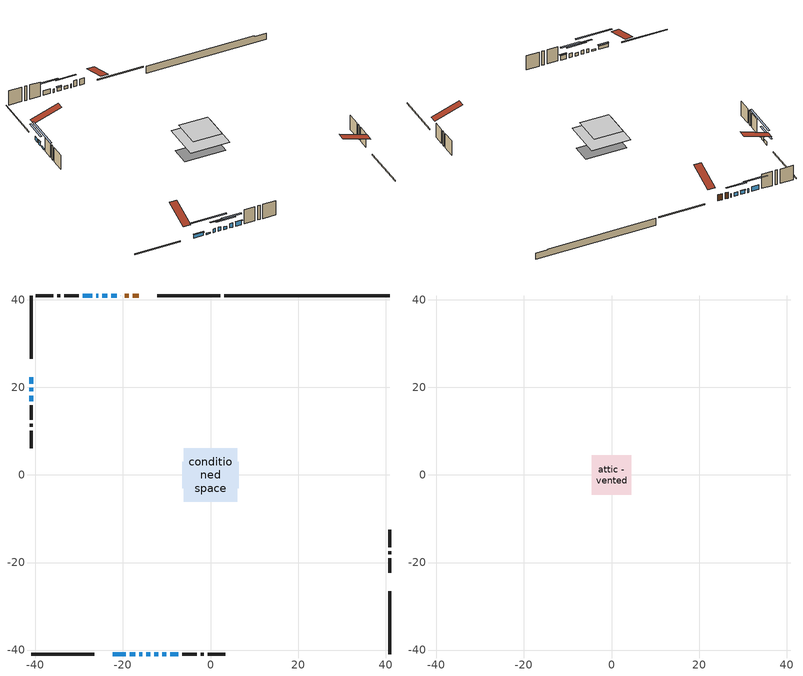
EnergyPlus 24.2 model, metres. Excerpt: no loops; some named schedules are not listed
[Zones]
conditioned space
 floor outside (Floor1 construction): -0.84,-0.84 -0.84,0.84 0.84,0.84 0.84,-0.84 z0.37
 floor adiabatic (AdiabaticFloorConstruction): -6.16,-6.16 -6.16,6.16 6.16,6.16 6.16,-6.16 z2.81
 floor foundation (Slab1 construction): -6.46,-2.99 -6.46,2.99 6.46,2.99 6.46,-2.99 z-2.01
 wall outside (RimJoist1 construction): 2.17,40.9 -12.19,40.9 / -40.9,-40.9 -26.53,-40.9 / -40.9,40.9 -40.9,26.53 / 40.9,-40.9 40.9,-26.53 z0.37:0.67
 wall outside (AdiabaticWallConstruction 1): -16.37,40.9 -17.72,40.9 / -18.65,40.9 -19.54,40.9 z0.37:2.4
 wall outside (AdiabaticWallConstruction): -20.46,40.9 -20.54,40.9 / -40.9,19.95 -40.9,19.08 / -25.66,40.9 -26.09,40.9 / -16.28,-40.9 -15.55,-40.9 z0.37:1.59; -40.9,22.35 -40.9,20.88 / -22.35,-40.9 -19.4,-40.9 z0.37:1.49; -21.47,40.9 -22.64,40.9 / -23.57,40.9 -24.74,40.9 z0.37:1.54; -18.48,-40.9 -17.2,-40.9 / -40.9,18.16 -40.9,16.88 z0.37:0.83; -27.01,40.9 -29.2,40.9 z0.37:1.89; -14.63,-40.9 -13.81,-40.9 z0.37:1.64; -12.89,-40.9 -11.92,-40.9 z0.37:1.29; -10.99,-40.9 -10.07,-40.9 z0.37:1.79; -9.15,-40.9 -7.37,-40.9 z0.37:1.84
 wall outside (Wall1 construction): -30.13,40.9 -33.42,40.9 / -6.44,-40.9 -3.15,-40.9 / -40.9,15.96 -40.9,12.67 / 40.9,-22.35 40.9,-19.06 z0.37:5.25
 wall outside (Wall2 construction): -34.34,40.9 -35.05,40.9 / -2.23,-40.9 -1.52,-40.9 / -40.9,11.74 -40.9,11.03 / 40.9,-18.13 40.9,-17.43 z0.37:5.25
 wall outside (Wall3 construction): -35.98,40.9 -39.97,40.9 / -0.59,-40.9 3.4,-40.9 / -40.9,10.11 -40.9,6.12 / 40.9,-16.5 40.9,-12.51 z0.37:5.25
 wall foundation (FoundationWall1 construction): 3.1,40.9,-2.01 3.1,40.9,0.37 37.12,40.9,0.37 37.12,40.9,0.06 40.9,40.9,0.06 40.9,40.9,-2.01
 window (WindowConstruction 10): -20.47,40.9 -20.54,40.9 z0.37:1.59
 window (WindowConstruction 5): -40.9,22.35 -40.9,20.88 z0.37:1.49
 window (WindowConstruction 6): -21.47,40.9 -22.64,40.9 z0.37:1.54
 window (WindowConstruction 7): -23.57,40.9 -24.74,40.9 z0.37:1.54
 window (WindowConstruction 8): -22.35,-40.9 -19.4,-40.9 z0.37:1.49
 window (WindowConstruction 9): -40.9,19.95 -40.9,19.09 z0.37:1.59
 window (WindowConstruction 13): -18.48,-40.9 -17.21,-40.9 z0.37:0.83
 window (WindowConstruction 14): -40.9,18.16 -40.9,16.89 z0.37:0.83
 window (WindowConstruction 11): -25.66,40.9 -26.09,40.9 z0.37:1.59
 window (WindowConstruction 12): -16.28,-40.9 -15.56,-40.9 z0.37:1.59
 window (WindowConstruction): -27.02,40.9 -29.2,40.9 z0.37:1.89
 window (WindowConstruction 1): -14.63,-40.9 -13.81,-40.9 z0.37:1.64
 window (WindowConstruction 2): -12.88,-40.9 -11.92,-40.9 z0.37:1.28
 window (WindowConstruction 3): -10.99,-40.9 -10.07,-40.9 z0.37:1.79
 window (WindowConstruction 4): -9.15,-40.9 -7.37,-40.9 z0.37:1.84
 door (Door): -16.37,40.9 -17.72,40.9 z0.37:2.4
 door (Door 1): -18.65,40.9 -19.54,40.9 z0.37:2.4
 ceiling adiabatic (AdiabaticFloorConstruction): 6.16,-6.16 6.16,6.16 -6.16,6.16 -6.16,-6.16 z2.81
attic - vented
 floor to conditioned space (Floor2 construction Reversed): -4.53,-4.53 -4.53,4.53 4.53,4.53 4.53,-4.53 z5.25
 roof outside (Roof1 construction): -15.45,40.9,5.25 -15.45,32.07,8.19 -13.12,32.07,8.19 -13.12,40.9,5.25; -23.28,-40.9,5.25 -23.28,-32.07,8.19 -25.6,-32.07,8.19 -25.6,-40.9,5.25; -40.9,23.28,5.25 -32.07,23.28,8.19 -32.07,25.6,8.19 -40.9,25.6,5.25; 40.9,-23.28,5.25 32.07,-23.28,8.19 32.07,-25.6,8.19 40.9,-25.6,5.25
shading: -40.9,18.24 -40.9,24.99 -41.31,24.99 -41.31,18.24 z4.13; -25.28,40.9 -18.83,40.9 -18.83,41.31 -25.28,41.31 z4.18; -24.94,40.9 -23.37,40.9 -23.37,41.31 -24.94,41.31 z1.74; -19.2,-40.9 -22.55,-40.9 -22.55,-41.31 -19.2,-41.31 z1.69; -40.9,18.88 -40.9,20.15 -41.31,20.15 -41.31,18.88 z1.79; -12.12,-40.9 -23.56,-40.9 -23.56,-41.31 -12.12,-41.31 z5.91; -40.9,11.81 -40.9,23.24 -41.31,23.24 -41.31,11.81 z5.91; -31.84,40.9 -24.38,40.9 -24.38,41.31 -31.84,41.31 z4.53; -11.17,-40.9 -17.27,-40.9 -17.27,-41.31 -11.17,-41.31 z4.28; -9.28,-40.9 -15.52,-40.9 -15.52,-41.31 -9.28,-41.31 z3.92; -7.44,-40.9 -13.63,-40.9 -13.63,-41.31 -7.44,-41.31 z4.43; -7.17,-40.9 -9.35,-40.9 -9.35,-41.31 -7.17,-41.31 z2.04
[Building]
Building 1: Terrain=Suburbs
[Site:Location]
Edmonton Intl AP_AB: Latitude {deg}=53.31; Longitude {deg}=-113.58; Time Zone {hr}=-7; Elevation {m}=723; Keep Site Location Information=Yes
[Site:GroundTemperature:Shallow]
-1.56185, -3.61833, -3.78302, -2.80711, 1.11059, 5.01004, 8.39065, 10.5322, 10.7141, 8.97234, 5.67794, 1.89811
[Site:WaterMainsTemperature]
Calculation Method=Schedule; Temperature Schedule=mains temperature schedule
[Material] Roughness=Rough; Thermal Absorptance=0.9
Name | Thickness {m} | Conductivity {W/m-K} | Density {kg/m3} | Specific Heat {J/kg-K} | Solar Absorptance | Visible Absorptance
asphalt or fiberglass shingles | 0.00635 | 0.162714 | 1121.4 | 1465.45 | 0.4 | 0.4
ceiling loosefill ins | 0.254 | 0.0480833 | 16.02 | 1046.75 | 0.7 | 0.7
ceiling stud and cavity | 0.1397 | 0.955832 | 65.682 | 1177.47 | 0.7 | 0.7
concrete 4.0 in. | 0.1016 | 1.803125 | 2242.8 | 837.4 | 0.7 | 0.7
concrete 8.0 in. | 0.2032 | 1.803125 | 2242.8 | 837.4 | 0.7 | 0.7
door material | 0.04445 | 0.053851 | 512.64 | 1214.23 | 0.7 | 0.7
exterior vertical ins | 0.0480821 | 0.029427 | 32.04 | 1214.23 | 0.7 | 0.7
floor covering | 0.0127 | 0.0433444 | 54.468 | 1339.84 | 0.6 | 0.6
floor rigid ins | 0.051816 | 0.029427 | 32.04 | 1214.23 | 0.7 | 0.7
floor rigid ins 1; wall rigid ins | 0.512978 | 0.029427 | 32.04 | 1214.23 | 0.7 | 0.7
floor stud and cavity | 0.1397 | 0.0955647 | 92.3553 | 1139.71 | 0.7 | 0.7
floor stud and cavity 1 | 0.1397 | 1.75129 | 37.0049 | 1207.88 | 0.7 | 0.7
furniture material conditioned space 1 | 0.1524 | 0.115458 | 640.8 | 1214.23 | 0.6 | 0.6
gypsum board | 0.0127 | 0.160291 | 801 | 837.4 | 0.6 | 0.6
gypsum board 1 | 0.0127 | 0.160291 | 801 | 837.4 | 0.7 | 0.7
osb sheathing 0.5 in. | 0.0127 | 0.115458 | 512.64 | 1214.23 | 0.7 | 0.7
osb sheathing 0.75 in. | 0.01905 | 0.115458 | 512.64 | 1214.23 | 0.7 | 0.7
osb sheathing 2.0 in. | 0.0508 | 0.115458 | 512.64 | 1214.23 | 0.7 | 0.7
rim joist stud and cavity | 0.0508 | 0.0314757 | 125.044 | 1163.47 | 0.6 | 0.6
wall stud and cavity | 0.1397 | 0.100811 | 139.0536 | 1170.24 | 0.7 | 0.7
wall stud and cavity 1 | 0.1397 | 0.113179 | 139.0536 | 1170.24 | 0.7 | 0.7
wall stud and cavity 2 | 0.1397 | 0.100556 | 139.0536 | 1170.24 | 0.7 | 0.7
wall stud and cavity 3 | 0.0889 | 0.380278 | 52.3479 | 1209.89 | 0.7 | 0.7
wall stud and cavity 4 | 0.0889 | 0.391764 | 83.0341 | 1211.67 | 0.7 | 0.7
wood siding | 0.0254 | 0.102417 | 544.68 | 1172.36 | 0.4 | 0.4
wood siding 1; wood siding 2; wood siding 3 | 0.0254 | 0.102417 | 544.68 | 1172.36 | 0.7 | 0.7
[WindowMaterial:SimpleGlazingSystem]
Name | U-Factor {W/m2-K} | Solar Heat Gain Coefficient
WindowMaterial | 2.8884 | 0.7
WindowMaterial 1 | 2.95937 | 0.57
WindowMaterial 10 | 3.33639 | 0.51
WindowMaterial 11 | 1.87488 | 0.52
WindowMaterial 12 | 5.2794 | 0.49
WindowMaterial 2 | 2.963916 | 0.56
WindowMaterial 3 | 2.99685 | 0.6
WindowMaterial 4 | 2.89578 | 0.69
WindowMaterial 5 | 2.84979 | 0.66
WindowMaterial 6 | 2.9395 | 0.6
WindowMaterial 7 | 1.69659 | 0.56
WindowMaterial 8 | 1.90554 | 0.48
WindowMaterial 9 | 3.25804 | 0.39
[Construction]
AdiabaticFloorConstruction: floor stud and cavity 1, floor rigid ins 1, osb sheathing 0.75 in., floor covering
AdiabaticWallConstruction: wood siding 2, wall rigid ins, wall stud and cavity 3, gypsum board
AdiabaticWallConstruction 1: wood siding 3, wall rigid ins, wall stud and cavity 3, gypsum board
Door; Door 1: door material
Floor1 construction: floor stud and cavity, floor rigid ins, osb sheathing 0.75 in., floor covering
Floor2 construction Reversed: gypsum board, ceiling stud and cavity, ceiling loosefill ins
FoundationWall1 construction: concrete 8.0 in., gypsum board 1
furniture construction conditioned space 1: furniture material conditioned space 1
PartitionWallConstruction: gypsum board, wall stud and cavity 4, gypsum board
RimJoist1 construction: wood siding 1, osb sheathing 2.0 in., rim joist stud and cavity
Roof1 construction: asphalt or fiberglass shingles
Slab1 construction: concrete 4.0 in.
Wall1 construction: wood siding, osb sheathing 0.5 in., wall stud and cavity, gypsum board
Wall2 construction: wood siding, osb sheathing 0.5 in., wall stud and cavity 1, gypsum board
Wall3 construction: wood siding, osb sheathing 0.5 in., wall stud and cavity 2, gypsum board
WindowConstruction: WindowMaterial
WindowConstruction 1: WindowMaterial 1
WindowConstruction 10: WindowMaterial 9
WindowConstruction 11: WindowMaterial 10
WindowConstruction 12: WindowMaterial 11
WindowConstruction 13; WindowConstruction 14: WindowMaterial 12
WindowConstruction 2: WindowMaterial 2
WindowConstruction 3: WindowMaterial 3
WindowConstruction 4: WindowMaterial 4
WindowConstruction 5: WindowMaterial 5
WindowConstruction 6; WindowConstruction 7: WindowMaterial 6
WindowConstruction 8: WindowMaterial 7
WindowConstruction 9: WindowMaterial 8
[Zone] Multiplier=1; Part of Total Floor Area=Yes
Name | Volume {m3}
attic - vented | 39.1783
conditioned space | 590.6
[Space]
Name | Zone | Volume {m3}
attic - vented 1 | attic - vented | 39.1783
conditioned space 1 | conditioned space | 590.6
[ZoneInfiltration:EffectiveLeakageArea]
infil attic - vented 1: Zone or Space=attic - vented 1; Schedule=Always On Discrete; Effective Air Leakage Area {cm2}=2854.26; Stack Coefficient=0.000204517; Wind Coefficient=9.66238e-06
[ZoneMixing]
whole house fan mix: Zone or Space=attic - vented; Schedule=Always On Continuous; Design Flow Rate Calculation Method=Flow/Zone; Design Flow Rate {m3/s}=0; Source Zone or Space=conditioned space
[SurfaceProperty:ExposedFoundationPerimeter]
Slab1: Exposed Perimeter Calculation Method=TotalExposedPerimeter; Total Exposed Perimeter {m}=37.795
[InternalMass] Zone or ZoneList=conditioned space; Space or SpaceList=conditioned space 1
Name | Construction | Surface Area {m2}
furniture mass conditioned space 1 | furniture construction conditioned space 1 | 92.756
partition wall mass | PartitionWallConstruction | 231.89
[Lights]
interior lighting: Zone or ZoneList or Space or SpaceList=conditioned space 1; Schedule=interior lighting schedule; Design Level Calculation Method=LightingLevel; Lighting Level {W}=343.2; Return Air Fraction=0; Fraction Radiant=0.6; Fraction Visible=0.2; Fraction Replaceable=1
[People]
occupants: Zone or ZoneList or Space or SpaceList=conditioned space 1; Number of People Schedule=occupants schedule; Number of People Calculation Method=People; Number of People=3; Fraction Radiant=0.314171; Sensible Heat Fraction=0.56303; Activity Level Schedule=occupants activity schedule; Carbon Dioxide Generation Rate {m3/s-W}=0; Enable ASHRAE 55 Comfort Warnings=No; Mean Radiant Temperature Calculation Type=EnclosureAveraged
[ElectricEquipment] Zone or ZoneList or Space or SpaceList=conditioned space 1; Design Level Calculation Method=EquipmentLevel
Name | Schedule | Design Level {W} | Fraction Latent | Fraction Radiant | Fraction Lost
clothes dryer | clothes dryer schedule | 140.772 | 0.015 | 0.081 | 0.85
clothes washer | clothes washer schedule | 32.1985 | 0.03 | 0.162 | 0.7
cooking range | cooking range schedule | 215.147 | 0.08 | 0.432 | 0.2
dishwasher | dishwasher schedule | 66.8632 | 0.3 | 0.18 | 0.4
fridge | fridge schedule | 72.9452 | 0 | 0.6 | 0
mech vent bath fan 0 | mech vent bath fan 0 schedule | 50.2 | 0 | 0 | 1
mech vent bath fan 1 | mech vent bath fan 1 schedule | 50.2 | 0 | 0 | 1
mech vent house fan | mech vent house fan schedule | 0 | 0 | 0 | 1
mech vent house fan cfis | mech vent house fan cfis schedule | 0 | 0 | 0 | 0
mech vent range fan 0 | mech vent range fan 0 schedule | 57 | 0 | 0 | 1
misc plug loads | misc plug loads schedule | 494.7 | 0.045 | 0.513 | 0.1
whole house fan | Always On Discrete | 0 | 0 | 0 | 1
[OtherEquipment] Zone or ZoneList or Space or SpaceList=conditioned space 1; Design Level Calculation Method=EquipmentLevel
Name | Fuel Type | Schedule | Design Level {W} | Fraction Latent | Fraction Radiant | Fraction Lost
clothes dryer 1 | Electricity | clothes dryer schedule | 0 | 0.015 | 0.081 | 0.85
cooking range 1 | Electricity | cooking range schedule | 0 | 0.08 | 0.432 | 0.2
general water use latent | None | general water use schedule | 62.594 | 1 | 0 | 0
general water use sensible | None | general water use schedule | -61.6891 | 0 | 0.6 | 0
mech vent house fan latent load | None | Always On Discrete | 0 | 1 | 0 | 0
mech vent house fan sensible load | None | Always On Discrete | 0 | 0 | 0 | 0
water heater energy adjustment1 | NaturalGas | Always On Discrete | 0.01 | 0 | 0 | 1
[ZoneInfiltration:DesignFlowRate] Zone or ZoneList or Space or SpaceList=conditioned space 1; Schedule=Always On Discrete; Design Flow Rate Calculation Method=Flow/Zone; Design Flow Rate {m3/s}=0
infil flow; natural vent flow; whole house fan flow
[Foundation:Kiva]
Foundation Kiva 1: Initial Indoor Air Temperature {C}=18; Wall Height Above Grade {m}=0.369997; Wall Depth Below Slab {m}=0.2032; Custom Block Material Name 1=exterior vertical ins; Custom Block Depth 1 {m}=2.38; Custom Block X Position 1 {m}=0.2159; Custom Block Z Position 1 {m}=0
[Foundation:Kiva:Settings]
Soil Conductivity {W/m-K}=0.849921; Soil Density {kg/m3}=1842.3; Soil Specific Heat {J/kg-K}=418.7; Ground Solar Absorptivity=0.9; Ground Thermal Absorptivity=0.9; Ground Surface Roughness {m}=0.03; Far-Field Width {m}=40; Deep-Ground Boundary Condition=ZeroFlux; Deep-Ground Depth {m}=40; Minimum Cell Dimension {m}=0.2; Maximum Cell Growth Coefficient=3; Simulation Timestep=Timestep
[Exterior:Lights]
exterior lighting: Schedule=exterior lighting schedule; Design Level {W}=75.6
[Schedule:Constant]
Name | Hourly Value
Always On Continuous; mech vent house fan schedule; mech vent house fan cfis schedule; Always On Discrete | 1
occupants activity schedule | 117.228
fridge schedule | 0
[Schedule:Week:Daily]
interior lighting schedule Week Rule - Jan1-Jan27: interior lighting schedule day, interior lighting schedule day, interior lighting schedule day, interior lighting schedule day, interior lighting schedule day, interior lighting schedule day, interior lighting schedule day, interior lighting schedule default day, interior lighting schedule default day, interior lighting schedule default day, interior lighting schedule default day, interior lighting schedule default day
interior lighting schedule Week Rule - Jan28-Feb3: interior lighting schedule day, interior lighting schedule day, interior lighting schedule day, interior lighting schedule day, interior lighting schedule day 1, interior lighting schedule day 1, interior lighting schedule day 1, interior lighting schedule default day, interior lighting schedule default day, interior lighting schedule default day, interior lighting schedule default day, interior lighting schedule default day
interior lighting schedule Week Rule - Feb4-Feb24: interior lighting schedule day 1, interior lighting schedule day 1, interior lighting schedule day 1, interior lighting schedule day 1, interior lighting schedule day 1, interior lighting schedule day 1, interior lighting schedule day 1, interior lighting schedule default day, interior lighting schedule default day, interior lighting schedule default day, interior lighting schedule default day, interior lighting schedule default day
interior lighting schedule Week Rule - Feb25-Mar3: interior lighting schedule day 1, interior lighting schedule day 1, interior lighting schedule day 1, interior lighting schedule day 1, interior lighting schedule day 2, interior lighting schedule day 2, interior lighting schedule day 2, interior lighting schedule default day, interior lighting schedule default day, interior lighting schedule default day, interior lighting schedule default day, interior lighting schedule default day
interior lighting schedule Week Rule - Mar4-Mar31: interior lighting schedule day 2, interior lighting schedule day 2, interior lighting schedule day 2, interior lighting schedule day 2, interior lighting schedule day 2, interior lighting schedule day 2, interior lighting schedule day 2, interior lighting schedule default day, interior lighting schedule default day, interior lighting schedule default day, interior lighting schedule default day, interior lighting schedule default day
interior lighting schedule Week Rule - Apr1-Apr28: interior lighting schedule day 3, interior lighting schedule day 3, interior lighting schedule day 3, interior lighting schedule day 3, interior lighting schedule day 3, interior lighting schedule day 3, interior lighting schedule day 3, interior lighting schedule default day, interior lighting schedule default day, interior lighting schedule default day, interior lighting schedule default day, interior lighting schedule default day
interior lighting schedule Week Rule - Apr29-May5: interior lighting schedule day 3, interior lighting schedule day 3, interior lighting schedule day 4, interior lighting schedule day 4, interior lighting schedule day 4, interior lighting schedule day 4, interior lighting schedule day 4, interior lighting schedule default day, interior lighting schedule default day, interior lighting schedule default day, interior lighting schedule default day, interior lighting schedule default day
interior lighting schedule Week Rule - May6-May26: interior lighting schedule day 4, interior lighting schedule day 4, interior lighting schedule day 4, interior lighting schedule day 4, interior lighting schedule day 4, interior lighting schedule day 4, interior lighting schedule day 4, interior lighting schedule default day, interior lighting schedule default day, interior lighting schedule default day, interior lighting schedule default day, interior lighting schedule default day
interior lighting schedule Week Rule - May27-Jun2: interior lighting schedule day 4, interior lighting schedule day 4, interior lighting schedule day 4, interior lighting schedule day 4, interior lighting schedule day 4, interior lighting schedule day 5, interior lighting schedule day 5, interior lighting schedule default day, interior lighting schedule default day, interior lighting schedule default day, interior lighting schedule default day, interior lighting schedule default day
interior lighting schedule Week Rule - Jun3-Jun30: interior lighting schedule day 5, interior lighting schedule day 5, interior lighting schedule day 5, interior lighting schedule day 5, interior lighting schedule day 5, interior lighting schedule day 5, interior lighting schedule day 5, interior lighting schedule default day, interior lighting schedule default day, interior lighting schedule default day, interior lighting schedule default day, interior lighting schedule default day
interior lighting schedule Week Rule - Jul1-Jul28: interior lighting schedule day 6, interior lighting schedule day 6, interior lighting schedule day 6, interior lighting schedule day 6, interior lighting schedule day 6, interior lighting schedule day 6, interior lighting schedule day 6, interior lighting schedule default day, interior lighting schedule default day, interior lighting schedule default day, interior lighting schedule default day, interior lighting schedule default day
interior lighting schedule Week Rule - Jul29-Aug4: interior lighting schedule day 6, interior lighting schedule day 6, interior lighting schedule day 6, interior lighting schedule day 7, interior lighting schedule day 7, interior lighting schedule day 7, interior lighting schedule day 7, interior lighting schedule default day, interior lighting schedule default day, interior lighting schedule default day, interior lighting schedule default day, interior lighting schedule default day
interior lighting schedule Week Rule - Aug5-Aug25: interior lighting schedule day 7, interior lighting schedule day 7, interior lighting schedule day 7, interior lighting schedule day 7, interior lighting schedule day 7, interior lighting schedule day 7, interior lighting schedule day 7, interior lighting schedule default day, interior lighting schedule default day, interior lighting schedule default day, interior lighting schedule default day, interior lighting schedule default day
interior lighting schedule Week Rule - Aug26-Sep1: interior lighting schedule day 7, interior lighting schedule day 7, interior lighting schedule day 7, interior lighting schedule day 7, interior lighting schedule day 7, interior lighting schedule day 7, interior lighting schedule day 8, interior lighting schedule default day, interior lighting schedule default day, interior lighting schedule default day, interior lighting schedule default day, interior lighting schedule default day
interior lighting schedule Week Rule - Sep2-Sep29: interior lighting schedule day 8, interior lighting schedule day 8, interior lighting schedule day 8, interior lighting schedule day 8, interior lighting schedule day 8, interior lighting schedule day 8, interior lighting schedule day 8, interior lighting schedule default day, interior lighting schedule default day, interior lighting schedule default day, interior lighting schedule default day, interior lighting schedule default day
interior lighting schedule Week Rule - Sep30-Oct6: interior lighting schedule day 8, interior lighting schedule day 9, interior lighting schedule day 9, interior lighting schedule day 9, interior lighting schedule day 9, interior lighting schedule day 9, interior lighting schedule day 9, interior lighting schedule default day, interior lighting schedule default day, interior lighting schedule default day, interior lighting schedule default day, interior lighting schedule default day
interior lighting schedule Week Rule - Oct7-Oct27: interior lighting schedule day 9, interior lighting schedule day 9, interior lighting schedule day 9, interior lighting schedule day 9, interior lighting schedule day 9, interior lighting schedule day 9, interior lighting schedule day 9, interior lighting schedule default day, interior lighting schedule default day, interior lighting schedule default day, interior lighting schedule default day, interior lighting schedule default day
interior lighting schedule Week Rule - Oct28-Nov3: interior lighting schedule day 9, interior lighting schedule day 9, interior lighting schedule day 9, interior lighting schedule day 9, interior lighting schedule day 10, interior lighting schedule day 10, interior lighting schedule day 10, interior lighting schedule default day, interior lighting schedule default day, interior lighting schedule default day, interior lighting schedule default day, interior lighting schedule default day
interior lighting schedule Week Rule - Nov4-Nov24: interior lighting schedule day 10, interior lighting schedule day 10, interior lighting schedule day 10, interior lighting schedule day 10, interior lighting schedule day 10, interior lighting schedule day 10, interior lighting schedule day 10, interior lighting schedule default day, interior lighting schedule default day, interior lighting schedule default day, interior lighting schedule default day, interior lighting schedule default day
interior lighting schedule Week Rule - Nov25-Dec1: interior lighting schedule day 10, interior lighting schedule day 10, interior lighting schedule day 10, interior lighting schedule day 10, interior lighting schedule day 10, interior lighting schedule day 10, interior lighting schedule day 11, interior lighting schedule default day, interior lighting schedule default day, interior lighting schedule default day, interior lighting schedule default day, interior lighting schedule default day
interior lighting schedule Week Rule - Dec2-Dec31: interior lighting schedule day 11, interior lighting schedule day 11, interior lighting schedule day 11, interior lighting schedule day 11, interior lighting schedule day 11, interior lighting schedule day 11, interior lighting schedule day 11, interior lighting schedule default day, interior lighting schedule default day, interior lighting schedule default day, interior lighting schedule default day, interior lighting schedule default day
occupants schedule Week Rule - Jan1-Dec31: occupants schedule day, occupants schedule day, occupants schedule day, occupants schedule day, occupants schedule day, occupants schedule day, occupants schedule day, occupants schedule default day, occupants schedule default day, occupants schedule default day, occupants schedule default day, occupants schedule default day
clothes dryer schedule Week Rule - Jan1-Dec31: clothes dryer schedule day, clothes dryer schedule day, clothes dryer schedule day, clothes dryer schedule day, clothes dryer schedule day, clothes dryer schedule day, clothes dryer schedule day, clothes dryer schedule default day, clothes dryer schedule default day, clothes dryer schedule default day, clothes dryer schedule default day, clothes dryer schedule default day
clothes washer schedule Week Rule - Jan1-Dec31: clothes washer schedule day, clothes washer schedule day, clothes washer schedule day, clothes washer schedule day, clothes washer schedule day, clothes washer schedule day, clothes washer schedule day, clothes washer schedule default day, clothes washer schedule default day, clothes washer schedule default day, clothes washer schedule default day, clothes washer schedule default day
cooking range schedule Week Rule - Jan1-Dec31: cooking range schedule day, cooking range schedule day, cooking range schedule day, cooking range schedule day, cooking range schedule day, cooking range schedule day, cooking range schedule day, cooking range schedule default day, cooking range schedule default day, cooking range schedule default day, cooking range schedule default day, cooking range schedule default day
dishwasher schedule Week Rule - Jan1-Dec31: dishwasher schedule day, dishwasher schedule day, dishwasher schedule day, dishwasher schedule day, dishwasher schedule day, dishwasher schedule day, dishwasher schedule day, dishwasher schedule default day, dishwasher schedule default day, dishwasher schedule default day, dishwasher schedule default day, dishwasher schedule default day
mech vent bath fan 0 schedule Week Rule - Jan1-Dec31: mech vent bath fan 0 schedule day, mech vent bath fan 0 schedule day, mech vent bath fan 0 schedule day, mech vent bath fan 0 schedule day, mech vent bath fan 0 schedule day, mech vent bath fan 0 schedule day, mech vent bath fan 0 schedule day, mech vent bath fan 0 schedule default day, mech vent bath fan 0 schedule default day, mech vent bath fan 0 schedule default day, mech vent bath fan 0 schedule default day, mech vent bath fan 0 schedule default day
mech vent bath fan 1 schedule Week Rule - Jan1-Dec31: mech vent bath fan 1 schedule day, mech vent bath fan 1 schedule day, mech vent bath fan 1 schedule day, mech vent bath fan 1 schedule day, mech vent bath fan 1 schedule day, mech vent bath fan 1 schedule day, mech vent bath fan 1 schedule day, mech vent bath fan 1 schedule default day, mech vent bath fan 1 schedule default day, mech vent bath fan 1 schedule default day, mech vent bath fan 1 schedule default day, mech vent bath fan 1 schedule default day
mech vent range fan 0 schedule Week Rule - Jan1-Dec31: mech vent range fan 0 schedule day, mech vent range fan 0 schedule day, mech vent range fan 0 schedule day, mech vent range fan 0 schedule day, mech vent range fan 0 schedule day, mech vent range fan 0 schedule day, mech vent range fan 0 schedule day, mech vent range fan 0 schedule default day, mech vent range fan 0 schedule default day, mech vent range fan 0 schedule default day, mech vent range fan 0 schedule default day, mech vent range fan 0 schedule default day
misc plug loads schedule Week Rule - Jan1-Dec31: misc plug loads schedule day, misc plug loads schedule day, misc plug loads schedule day, misc plug loads schedule day, misc plug loads schedule day, misc plug loads schedule day, misc plug loads schedule day, misc plug loads schedule default day, misc plug loads schedule default day, misc plug loads schedule default day, misc plug loads schedule default day, misc plug loads schedule default day
general water use schedule Week Rule - Jan1-Dec31: general water use schedule day, general water use schedule day, general water use schedule day, general water use schedule day, general water use schedule day, general water use schedule day, general water use schedule day, general water use schedule default day, general water use schedule default day, general water use schedule default day, general water use schedule default day, general water use schedule default day
exterior lighting schedule Week Rule - Jan1-Jan27: exterior lighting schedule day, exterior lighting schedule day, exterior lighting schedule day, exterior lighting schedule day, exterior lighting schedule day, exterior lighting schedule day, exterior lighting schedule day, exterior lighting schedule default day, exterior lighting schedule default day, exterior lighting schedule default day, exterior lighting schedule default day, exterior lighting schedule default day
exterior lighting schedule Week Rule - Jan28-Feb3: exterior lighting schedule day, exterior lighting schedule day, exterior lighting schedule day, exterior lighting schedule day, exterior lighting schedule day 1, exterior lighting schedule day 1, exterior lighting schedule day 1, exterior lighting schedule default day, exterior lighting schedule default day, exterior lighting schedule default day, exterior lighting schedule default day, exterior lighting schedule default day
exterior lighting schedule Week Rule - Feb4-Feb24: exterior lighting schedule day 1, exterior lighting schedule day 1, exterior lighting schedule day 1, exterior lighting schedule day 1, exterior lighting schedule day 1, exterior lighting schedule day 1, exterior lighting schedule day 1, exterior lighting schedule default day, exterior lighting schedule default day, exterior lighting schedule default day, exterior lighting schedule default day, exterior lighting schedule default day
exterior lighting schedule Week Rule - Feb25-Mar3: exterior lighting schedule day 1, exterior lighting schedule day 1, exterior lighting schedule day 1, exterior lighting schedule day 1, exterior lighting schedule day 2, exterior lighting schedule day 2, exterior lighting schedule day 2, exterior lighting schedule default day, exterior lighting schedule default day, exterior lighting schedule default day, exterior lighting schedule default day, exterior lighting schedule default day
exterior lighting schedule Week Rule - Mar4-Mar31: exterior lighting schedule day 2, exterior lighting schedule day 2, exterior lighting schedule day 2, exterior lighting schedule day 2, exterior lighting schedule day 2, exterior lighting schedule day 2, exterior lighting schedule day 2, exterior lighting schedule default day, exterior lighting schedule default day, exterior lighting schedule default day, exterior lighting schedule default day, exterior lighting schedule default day
exterior lighting schedule Week Rule - Apr1-Apr28: exterior lighting schedule day 3, exterior lighting schedule day 3, exterior lighting schedule day 3, exterior lighting schedule day 3, exterior lighting schedule day 3, exterior lighting schedule day 3, exterior lighting schedule day 3, exterior lighting schedule default day, exterior lighting schedule default day, exterior lighting schedule default day, exterior lighting schedule default day, exterior lighting schedule default day
exterior lighting schedule Week Rule - Apr29-May5: exterior lighting schedule day 3, exterior lighting schedule day 3, exterior lighting schedule day 4, exterior lighting schedule day 4, exterior lighting schedule day 4, exterior lighting schedule day 4, exterior lighting schedule day 4, exterior lighting schedule default day, exterior lighting schedule default day, exterior lighting schedule default day, exterior lighting schedule default day, exterior lighting schedule default day
exterior lighting schedule Week Rule - May6-May26: exterior lighting schedule day 4, exterior lighting schedule day 4, exterior lighting schedule day 4, exterior lighting schedule day 4, exterior lighting schedule day 4, exterior lighting schedule day 4, exterior lighting schedule day 4, exterior lighting schedule default day, exterior lighting schedule default day, exterior lighting schedule default day, exterior lighting schedule default day, exterior lighting schedule default day
exterior lighting schedule Week Rule - May27-Jun2: exterior lighting schedule day 4, exterior lighting schedule day 4, exterior lighting schedule day 4, exterior lighting schedule day 4, exterior lighting schedule day 4, exterior lighting schedule day 5, exterior lighting schedule day 5, exterior lighting schedule default day, exterior lighting schedule default day, exterior lighting schedule default day, exterior lighting schedule default day, exterior lighting schedule default day
exterior lighting schedule Week Rule - Jun3-Jun30: exterior lighting schedule day 5, exterior lighting schedule day 5, exterior lighting schedule day 5, exterior lighting schedule day 5, exterior lighting schedule day 5, exterior lighting schedule day 5, exterior lighting schedule day 5, exterior lighting schedule default day, exterior lighting schedule default day, exterior lighting schedule default day, exterior lighting schedule default day, exterior lighting schedule default day
exterior lighting schedule Week Rule - Jul1-Jul28: exterior lighting schedule day 6, exterior lighting schedule day 6, exterior lighting schedule day 6, exterior lighting schedule day 6, exterior lighting schedule day 6, exterior lighting schedule day 6, exterior lighting schedule day 6, exterior lighting schedule default day, exterior lighting schedule default day, exterior lighting schedule default day, exterior lighting schedule default day, exterior lighting schedule default day
exterior lighting schedule Week Rule - Jul29-Aug4: exterior lighting schedule day 6, exterior lighting schedule day 6, exterior lighting schedule day 6, exterior lighting schedule day 7, exterior lighting schedule day 7, exterior lighting schedule day 7, exterior lighting schedule day 7, exterior lighting schedule default day, exterior lighting schedule default day, exterior lighting schedule default day, exterior lighting schedule default day, exterior lighting schedule default day
exterior lighting schedule Week Rule - Aug5-Aug25: exterior lighting schedule day 7, exterior lighting schedule day 7, exterior lighting schedule day 7, exterior lighting schedule day 7, exterior lighting schedule day 7, exterior lighting schedule day 7, exterior lighting schedule day 7, exterior lighting schedule default day, exterior lighting schedule default day, exterior lighting schedule default day, exterior lighting schedule default day, exterior lighting schedule default day
[Schedule:Year]
interior lighting schedule: interior lighting schedule Week Rule - Jan1-Jan27, 1, 1, 1, 27, interior lighting schedule Week Rule - Jan28-Feb3, 1, 28, 2, 3, interior lighting schedule Week Rule - Feb4-Feb24, 2, 4, 2, 24, interior lighting schedule Week Rule - Feb25-Mar3, 2, 25, 3, 3, interior lighting schedule Week Rule - Mar4-Mar31, 3, 4, 3, 31, interior lighting schedule Week Rule - Apr1-Apr28, 4, 1, 4, 28, interior lighting schedule Week Rule - Apr29-May5, 4, 29, 5, 5, interior lighting schedule Week Rule - May6-May26, 5, 6, 5, 26, interior lighting schedule Week Rule - May27-Jun2, 5, 27, 6, 2, interior lighting schedule Week Rule - Jun3-Jun30, 6, 3, 6, 30, interior lighting schedule Week Rule - Jul1-Jul28, 7, 1, 7, 28, interior lighting schedule Week Rule - Jul29-Aug4, 7, 29, 8, 4, interior lighting schedule Week Rule - Aug5-Aug25, 8, 5, 8, 25, interior lighting schedule Week Rule - Aug26-Sep1, 8, 26, 9, 1, interior lighting schedule Week Rule - Sep2-Sep29, 9, 2, 9, 29, interior lighting schedule Week Rule - Sep30-Oct6, 9, 30, 10, 6, interior lighting schedule Week Rule - Oct7-Oct27, 10, 7, 10, 27, interior lighting schedule Week Rule - Oct28-Nov3, 10, 28, 11, 3, interior lighting schedule Week Rule - Nov4-Nov24, 11, 4, 11, 24, interior lighting schedule Week Rule - Nov25-Dec1, 11, 25, 12, 1, interior lighting schedule Week Rule - Dec2-Dec31, 12, 2, 12, 31
occupants schedule: occupants schedule Week Rule - Jan1-Dec31, 1, 1, 12, 31
clothes dryer schedule: clothes dryer schedule Week Rule - Jan1-Dec31, 1, 1, 12, 31
clothes washer schedule: clothes washer schedule Week Rule - Jan1-Dec31, 1, 1, 12, 31
cooking range schedule: cooking range schedule Week Rule - Jan1-Dec31, 1, 1, 12, 31
dishwasher schedule: dishwasher schedule Week Rule - Jan1-Dec31, 1, 1, 12, 31
mech vent bath fan 0 schedule: mech vent bath fan 0 schedule Week Rule - Jan1-Dec31, 1, 1, 12, 31
mech vent bath fan 1 schedule: mech vent bath fan 1 schedule Week Rule - Jan1-Dec31, 1, 1, 12, 31
mech vent range fan 0 schedule: mech vent range fan 0 schedule Week Rule - Jan1-Dec31, 1, 1, 12, 31
misc plug loads schedule: misc plug loads schedule Week Rule - Jan1-Dec31, 1, 1, 12, 31
general water use schedule: general water use schedule Week Rule - Jan1-Dec31, 1, 1, 12, 31
exterior lighting schedule: exterior lighting schedule Week Rule - Jan1-Jan27, 1, 1, 1, 27, exterior lighting schedule Week Rule - Jan28-Feb3, 1, 28, 2, 3, exterior lighting schedule Week Rule - Feb4-Feb24, 2, 4, 2, 24, exterior lighting schedule Week Rule - Feb25-Mar3, 2, 25, 3, 3, exterior lighting schedule Week Rule - Mar4-Mar31, 3, 4, 3, 31, exterior lighting schedule Week Rule - Apr1-Apr28, 4, 1, 4, 28, exterior lighting schedule Week Rule - Apr29-May5, 4, 29, 5, 5, exterior lighting schedule Week Rule - May6-May26, 5, 6, 5, 26, exterior lighting schedule Week Rule - May27-Jun2, 5, 27, 6, 2, exterior lighting schedule Week Rule - Jun3-Jun30, 6, 3, 6, 30, exterior lighting schedule Week Rule - Jul1-Jul28, 7, 1, 7, 28, exterior lighting schedule Week Rule - Jul29-Aug4, 7, 29, 8, 4, exterior lighting schedule Week Rule - Aug5-Aug25, 8, 5, 8, 25, exterior lighting schedule Week Rule - Aug26-Sep1, 8, 26, 9, 1, exterior lighting schedule Week Rule - Sep2-Sep29, 9, 2, 9, 29, exterior lighting schedule Week Rule - Sep30-Oct6, 9, 30, 10, 6, exterior lighting schedule Week Rule - Oct7-Oct27, 10, 7, 10, 27, exterior lighting schedule Week Rule - Oct28-Nov3, 10, 28, 11, 3, exterior lighting schedule Week Rule - Nov4-Nov24, 11, 4, 11, 24, exterior lighting schedule Week Rule - Nov25-Dec1, 11, 25, 12, 1, exterior lighting schedule Week Rule - Dec2-Dec31, 12, 2, 12, 31
[Schedule:Compact]
mains temperature schedule: Through: 01/01, For: AllDays, Until: 24:00, 3.97167, Through: 01/02, For: AllDays, Until: 24:00, 3.90778, Through: 01/03, For: AllDays, Until: 24:00, 3.84556, Through: 01/04, For: AllDays, Until: 24:00, 3.78389, Through: 01/05, For: AllDays, Until: 24:00, 3.72278, Through: 01/06, For: AllDays, Until: 24:00, 3.66278, Through: 01/07, For: AllDays, Until: 24:00, 3.60389, Through: 01/08, For: AllDays, Until: 24:00, 3.54556, Through: 01/09, For: AllDays, Until: 24:00, 3.48833, Through: 01/10, For: AllDays, Until: 24:00, 3.43167, Through: 01/11, For: AllDays, Until: 24:00, 3.37611, Through: 01/12, For: AllDays, Until: 24:00, 3.32167, Through: 01/13, For: AllDays, Until: 24:00, 3.26833, Through: 01/14, For: AllDays, Until: 24:00, 3.21556, Through: 01/15, For: AllDays, Until: 24:00, 3.16444, Through: 01/16, For: AllDays, Until: 24:00, 3.11389, Through: 01/17, For: AllDays, Until: 24:00, 3.06444, Through: 01/18, For: AllDays, Until: 24:00, 3.01611, Through: 01/19, For: AllDays, Until: 24:00, 2.96889, Through: 01/20, For: AllDays, Until: 24:00, 2.92278, Through: 01/21, For: AllDays, Until: 24:00, 2.87722, Through: 01/22, For: AllDays, Until: 24:00, 2.83333, Through: 01/23, For: AllDays, Until: 24:00, 2.79056, Through: 01/24, For: AllDays, Until: 24:00, 2.74889, Through: 01/25, For: AllDays, Until: 24:00, 2.70833, Through: 01/26, For: AllDays, Until: 24:00, 2.66889, Through: 01/27, For: AllDays, Until: 24:00, 2.63056, Through: 01/28, For: AllDays, Until: 24:00, 2.59333, Through: 01/29, For: AllDays, Until: 24:00, 2.55778, Through: 01/30, For: AllDays, Until: 24:00, 2.52278, Through: 01/31, For: AllDays, Until: 24:00, 2.48944, Through: 02/01, For: AllDays, Until: 24:00, 2.45722, Through: 02/02, For: AllDays, Until: 24:00, 2.42611, Through: 02/03, For: AllDays, Until: 24:00, 2.39667, Through: 02/04, For: AllDays, Until: 24:00, 2.36833, Through: 02/05, For: AllDays, Until: 24:00, 2.34111, Through: 02/06, For: AllDays, Until: 24:00, 2.315, Through: 02/07, For: AllDays, Until: 24:00, 2.29056, Through: 02/08, For: AllDays, Until: 24:00, 2.26722, Through: 02/09, For: AllDays, Until: 24:00, 2.245, Through: 02/10, For: AllDays, Until: 24:00, 2.22444, Through: 02/11, For: AllDays, Until: 24:00, 2.20444, Through: 02/12, For: AllDays, Until: 24:00, 2.18667, Through: 02/13, For: AllDays, Until: 24:00, 2.17, Through: 02/14, For: AllDays, Until: 24:00, 2.15444, Through: 02/15, For: AllDays, Until: 24:00, 2.14, Through: 02/16, For: AllDays, Until: 24:00, 2.12722, Through: 02/17, For: AllDays, Until: 24:00, 2.11556, Through: 02/18, For: AllDays, Until: 24:00, 2.10556, Through: 02/19, For: AllDays, Until: 24:00, 2.09667, Through: 02/20, For: AllDays, Until: 24:00, 2.08889, Through: 02/21, For: AllDays, Until: 24:00, 2.08278, Through: 02/22, For: AllDays, Until: 24:00, 2.07833, Through: 02/23, For: AllDays, Until: 24:00, 2.07444, Through: 02/24, For: AllDays, Until: 24:00, 2.07278, Through: 02/25, For: AllDays, Until: 24:00, 2.07167, Through: 02/26, For: AllDays, Until: 24:00, 2.07222, Through: 02/27, For: AllDays, Until: 24:00, 2.07444, Through: 02/28, For: AllDays, Until: 24:00, 2.07778, Through: 03/01, For: AllDays, Until: 24:00, 2.08222, Through: 03/02, For: AllDays, Until: 24:00, 2.08833, Through: 03/03, For: AllDays, Until: 24:00, 2.09556, Through: 03/04, For: AllDays, Until: 24:00, 2.10444, Through: 03/05, For: AllDays, Until: 24:00, 2.11444, Through: 03/06, For: AllDays, Until: 24:00, 2.12556, Through: 03/07, For: AllDays, Until: 24:00, 2.13833, Through: 03/08, For: AllDays, Until: 24:00, 2.15278, Through: 03/09, For: AllDays, Until: 24:00, 2.16778, Through: 03/10, For: AllDays, Until: 24:00, 2.18444, Through: 03/11, For: AllDays, Until: 24:00, 2.20278, Through: 03/12, For: AllDays, Until: 24:00, 2.22167, Through: 03/13, For: AllDays, Until: 24:00, 2.24278, Through: 03/14, For: AllDays, Until: 24:00, 2.26444, Through: 03/15, For: AllDays, Until: 24:00, 2.28778, Through: 03/16, For: AllDays, Until: 24:00, 2.31222, Through: 03/17, For: AllDays, Until: 24:00, 2.33778, Through: 03/18, For: AllDays, Until: 24:00, 2.365, Through: 03/19, For: AllDays, Until: 24:00, 2.39333, Through: 03/20, For: AllDays, Until: 24:00, 2.42278, Through: 03/21, For: AllDays, Until: 24:00, 2.45389, Through: 03/22, For: AllDays, Until: 24:00, 2.48611, Through: 03/23, For: AllDays, Until: 24:00, 2.51889, Through: 03/24, For: AllDays, Until: 24:00, 2.55389, Through: 03/25, For: AllDays, Until: 24:00, 2.58944, Through: 03/26, For: AllDays, Until: 24:00, 2.62611, Through: 03/27, For: AllDays, Until: 24:00, 2.66444, Through: 03/28, For: AllDays, Until: 24:00, 2.70389, Through: 03/29, For: AllDays, Until: 24:00, 2.74389, Through: 03/30, For: AllDays, Until: 24:00, 2.78556, Through: 03/31, For: AllDays, Until: 24:00, 2.82833, Through: 04/01, For: AllDays, Until: 24:00, 2.87222, Through: 04/02, For: AllDays, Until: 24:00, 2.91722, Through: 04/03, For: AllDays, Until: 24:00, 2.96333, Through: 04/04, For: AllDays, Until: 24:00, 3.01056, Through: 04/05, For: AllDays, Until: 24:00, 3.05889, Through: 04/06, For: AllDays, Until: 24:00, 3.10833, Through: 04/07, For: AllDays, Until: 24:00, 3.15833, Through: 04/08, For: AllDays, Until: 24:00, 3.21, Through: 04/09, For: AllDays, Until: 24:00, 3.26222, Through: 04/10, For: AllDays, Until: 24:00, 3.31556, Through: 04/11, For: AllDays, Until: 24:00, 3.37, Through: 04/12, For: AllDays, Until: 24:00, 3.42556, Through: 04/13, For: AllDays, Until: 24:00, 3.48167, Through: 04/14, For: AllDays, Until: 24:00, 3.53889, Through: 04/15, For: AllDays, Until: 24:00, 3.59722, Through: 04/16, For: AllDays, Until: 24:00, 3.65611, Through: 04/17, For: AllDays, Until: 24:00, 3.71611, Through: 04/18, For: AllDays, Until: 24:00, 3.77667, Through: 04/19, For: AllDays, Until: 24:00, 3.83833, Through: 04/20, For: AllDays, Until: 24:00, 3.90111, Through: 04/21, For: AllDays, Until: 24:00, 3.96444, Through: 04/22, For: AllDays, Until: 24:00, 4.02833, Through: 04/23, For: AllDays, Until: 24:00, 4.09333, Through: 04/24, For: AllDays, Until: 24:00, 4.15889, Through: 04/25, For: AllDays, Until: 24:00, 4.225, Through: 04/26, For: AllDays, Until: 24:00, 4.29222, Through: 04/27, For: AllDays, Until: 24:00, 4.36, Through: 04/28, For: AllDays, Until: 24:00, 4.42833, Through: 04/29, For: AllDays, Until: 24:00, 4.49722, Through: 04/30, For: AllDays, Until: 24:00, 4.56667, Through: 05/01, For: AllDays, Until: 24:00, 4.63722, Through: 05/02, For: AllDays, Until: 24:00, 4.70833, Through: 05/03, For: AllDays, Until: 24:00, 4.77944, Through: 05/04, For: AllDays, Until: 24:00, 4.85167, Through: 05/05, For: AllDays, Until: 24:00, 4.92389, Through: 05/06, For: AllDays, Until: 24:00, 4.99722, Through: 05/07, For: AllDays, Until: 24:00, 5.07056, Through: 05/08, For: AllDays, Until: 24:00, 5.145, Through: 05/09, For: AllDays, Until: 24:00, 5.21944, Through: 05/10, For: AllDays, Until: 24:00, 5.29389, Through: 05/11, For: AllDays, Until: 24:00, 5.36944, Through: 05/12, For: AllDays, Until: 24:00, 5.445, Through: 05/13, For: AllDays, Until: 24:00, 5.52111, Through: 05/14, For: AllDays, Until: 24:00, 5.59722, Through: 05/15, For: AllDays, Until: 24:00, 5.67389, Through: 05/16, For: AllDays, Until: 24:00, 5.75056, Through: 05/17, For: AllDays, Until: 24:00, 5.82778, Through: 05/18, For: AllDays, Until: 24:00, 5.90556, Through: 05/19, For: AllDays, Until: 24:00, 5.98278, Through: 05/20, For: AllDays, Until: 24:00, 6.06056, Through: 05/21, For: AllDays, Until: 24:00, 6.13889, Through: 05/22, For: AllDays, Until: 24:00, 6.21667, Through: 05/23, For: AllDays, Until: 24:00, 6.295, Through: 05/24, For: AllDays, Until: 24:00, 6.37333, Through: 05/25, For: AllDays, Until: 24:00, 6.45222, Through: 05/26, For: AllDays, Until: 24:00, 6.53056, Through: 05/27, For: AllDays, Until: 24:00, 6.60889, Through: 05/28, For: AllDays, Until: 24:00, 6.68778, Through: 05/29, For: AllDays, Until: 24:00, 6.76611, Through: 05/30, For: AllDays, Until: 24:00, 6.84444, Through: 05/31, For: AllDays, Until: 24:00, 6.92278, Through: 06/01, For: AllDays, Until: 24:00, 7.00111, Through: 06/02, For: AllDays, Until: 24:00, 7.07944, Through: 06/03, For: AllDays, Until: 24:00, 7.15778, Through: 06/04, For: AllDays, Until: 24:00, 7.23556, Through: 06/05, For: AllDays, Until: 24:00, 7.31333, Through: 06/06, For: AllDays, Until: 24:00, 7.39056, Through: 06/07, For: AllDays, Until: 24:00, 7.46833, Through: 06/08, For: AllDays, Until: 24:00, 7.545, Through: 06/09, For: AllDays, Until: 24:00, 7.62222, Through: 06/10, For: AllDays, Until: 24:00, 7.69833, Through: 06/11, For: AllDays, Until: 24:00, 7.775, Through: 06/12, For: AllDays, Until: 24:00, 7.85056, Through: 06/13, For: AllDays, Until: 24:00, 7.92611, Through: 06/14, For: AllDays, Until: 24:00, 8.00111, Through: 06/15, For: AllDays, Until: 24:00, 8.07611, Through: 06/16, For: AllDays, Until: 24:00, 8.15056, Through: 06/17, For: AllDays, Until: 24:00, 8.22389, Through: 06/18, For: AllDays, Until: 24:00, 8.29778, Through: 06/19, For: AllDays, Until: 24:00, 8.37056, Through: 06/20, For: AllDays, Until: 24:00, 8.44278, Through: 06/21, For: AllDays, Until: 24:00, 8.51444, Through: 06/22, For: AllDays, Until: 24:00, 8.58611, Through: 06/23, For: AllDays, Until: 24:00, 8.65667, Through: 06/24, For: AllDays, Until: 24:00, 8.72667, Through: 06/25, For: AllDays, Until: 24:00, 8.79611, Through: 06/26, For: AllDays, Until: 24:00, 8.865, Through: 06/27, For: AllDays, Until: 24:00, 8.93333, Through: 06/28, For: AllDays, Until: 24:00, 9.00056, Through: 06/29, For: AllDays, Until: 24:00, 9.06778, Through: 06/30, For: AllDays, Until: 24:00, 9.13333, Through: 07/01, For: AllDays, Until: 24:00, 9.19889, Through: 07/02, For: AllDays, Until: 24:00, 9.26333, Through: 07/03, For: AllDays, Until: 24:00, 9.32722, Through: 07/04, For: AllDays, Until: 24:00, 9.39056, Through: 07/05, For: AllDays, Until: 24:00, 9.45278, Through: 07/06, For: AllDays, Until: 24:00, 9.51389, Through: 07/07, For: AllDays, Until: 24:00, 9.57444, Through: 07/08, For: AllDays, Until: 24:00, 9.63389, Through: 07/09, For: AllDays, Until: 24:00, 9.69278, Through: 07/10, For: AllDays, Until: 24:00, 9.75056, Through: 07/11, For: AllDays, Until: 24:00, 9.80778, Through: 07/12, For: AllDays, Until: 24:00, 9.86333, Through: 07/13, For: AllDays, Until: 24:00, 9.91833, Through: 07/14, For: AllDays, Until: 24:00, 9.97278, Through: 07/15, For: AllDays, Until: 24:00, 10.0256, Through: 07/16, For: AllDays, Until: 24:00, 10.0778, Through: 07/17, For: AllDays, Until: 24:00, 10.1289, Through: 07/18, For: AllDays, Until: 24:00, 10.1789, Through: 07/19, For: AllDays, Until: 24:00, 10.2278, Through: 07/20, For: AllDays, Until: 24:00, 10.2756, Through: 07/21, For: AllDays, Until: 24:00, 10.3222, Through: 07/22, For: AllDays, Until: 24:00, 10.3683, Through: 07/23, For: AllDays, Until: 24:00, 10.4128, Through: 07/24, For: AllDays, Until: 24:00, 10.4561, Through: 07/25, For: AllDays, Until: 24:00, 10.4989, Through: 07/26, For: AllDays, Until: 24:00, 10.54, Through: 07/27, For: AllDays, Until: 24:00, 10.58, Through: 07/28, For: AllDays, Until: 24:00, 10.6189, Through: 07/29, For: AllDays, Until: 24:00, 10.6567, Through: 07/30, For: AllDays, Until: 24:00, 10.6928, Through: 07/31, For: AllDays, Until: 24:00, 10.7283, Through: 08/01, For: AllDays, Until: 24:00, 10.7622, Through: 08/02, For: AllDays, Until: 24:00, 10.7956, Through: 08/03, For: AllDays, Until: 24:00, 10.8272, Through: 08/04, For: AllDays, Until: 24:00, 10.8572, Through: 08/05, For: AllDays, Until: 24:00, 10.8867, Through: 08/06, For: AllDays, Until: 24:00, 10.9144, Through: 08/07, For: AllDays, Until: 24:00, 10.9411, Through: 08/08, For: AllDays, Until: 24:00, 10.9667, Through: 08/09, For: AllDays, Until: 24:00, 10.9906, Through: 08/10, For: AllDays, Until: 24:00, 11.0133, Through: 08/11, For: AllDays, Until: 24:00, 11.035, Through: 08/12, For: AllDays, Until: 24:00, 11.055, Through: 08/13, For: AllDays, Until: 24:00, 11.0739, Through: 08/14, For: AllDays, Until: 24:00, 11.0917, Through: 08/15, For: AllDays, Until: 24:00, 11.1078, Through: 08/16, For: AllDays, Until: 24:00, 11.1228, Through: 08/17, For: AllDays, Until: 24:00, 11.1361, Through: 08/18, For: AllDays, Until: 24:00, 11.1483, Through: 08/19, For: AllDays, Until: 24:00, 11.1594, Through: 08/20, For: AllDays, Until: 24:00, 11.1689, Through: 08/21, For: AllDays, Until: 24:00, 11.1772, Through: 08/22, For: AllDays, Until: 24:00, 11.1844, Through: 08/23, For: AllDays, Until: 24:00, 11.19, Through: 08/24, For: AllDays, Until: 24:00, 11.1939, Through: 08/25, For: AllDays, Until: 24:00, 11.1967, Through: 08/26, For: AllDays, Until: 24:00, 11.1983, Through: 08/27, For: AllDays, Until: 24:00, 11.1983, Through: 08/28, For: AllDays, Until: 24:00, 11.1972, Through: 08/29, For: AllDays, Until: 24:00, 11.195, Through: 08/30, For: AllDays, Until: 24:00, 11.1911, Through: 08/31, For: AllDays, Until: 24:00, 11.1856, Through: 09/01, For: AllDays, Until: 24:00, 11.1789, Through: 09/02, For: AllDays, Until: 24:00, 11.1711, Through: 09/03, For: AllDays, Until: 24:00, 11.1617, Through: 09/04, For: AllDays, Until: 24:00, 11.1511, Through: 09/05, For: AllDays, Until: 24:00, 11.1394, Through: 09/06, For: AllDays, Until: 24:00, 11.1261, Through: 09/07, For: AllDays, Until: 24:00, 11.1111, Through: 09/08, For: AllDays, Until: 24:00, 11.0956, Through: 09/09, For: AllDays, Until: 24:00, 11.0778, Through: 09/10, For: AllDays, Until: 24:00, 11.0594, Through: 09/11, For: AllDays, Until: 24:00, 11.0394, Through: 09/12, For: AllDays, Until: 24:00, 11.0183, Through: 09/13, For: AllDays, Until: 24:00, 10.9961, Through: 09/14, For: AllDays, Until: 24:00, 10.9722, Through: 09/15, For: AllDays, Until: 24:00, 10.9472, Through: 09/16, For: AllDays, Until: 24:00, 10.9206, Through: 09/17, For: AllDays, Until: 24:00, 10.8928, Through: 09/18, For: AllDays, Until: 24:00, 10.8639, Through: 09/19, For: AllDays, Until: 24:00, 10.8339, Through: 09/20, For: AllDays, Until: 24:00, 10.8028, Through: 09/21, For: AllDays, Until: 24:00, 10.77, Through: 09/22, For: AllDays, Until: 24:00, 10.7361, Through: 09/23, For: AllDays, Until: 24:00, 10.7011, Through: 09/24, For: AllDays, Until: 24:00, 10.665, Through: 09/25, For: AllDays, Until: 24:00, 10.6272, Through: 09/26, For: AllDays, Until: 24:00, 10.5889, Through: 09/27, For: AllDays, Until: 24:00, 10.5489, Through: 09/28, For: AllDays, Until: 24:00, 10.5078, Through: 09/29, For: AllDays, Until: 24:00, 10.4661, Through: 09/30, For: AllDays, Until: 24:00, 10.4228, Through: 10/01, For: AllDays, Until: 24:00, 10.3783, Through: 10/02, For: AllDays, Until: 24:00, 10.3328, Through: 10/03, For: AllDays, Until: 24:00, 10.2861, Through: 10/04, For: AllDays, Until: 24:00, 10.2383, Through: 10/05, For: AllDays, Until: 24:00, 10.19, Through: 10/06, For: AllDays, Until: 24:00, 10.14, Through: 10/07, For: AllDays, Until: 24:00, 10.0894, Through: 10/08, For: AllDays, Until: 24:00, 10.0372, Through: 10/09, For: AllDays, Until: 24:00, 9.98444, Through: 10/10, For: AllDays, Until: 24:00, 9.93056, Through: 10/11, For: AllDays, Until: 24:00, 9.87611, Through: 10/12, For: AllDays, Until: 24:00, 9.82, Through: 10/13, For: AllDays, Until: 24:00, 9.76333, Through: 10/14, For: AllDays, Until: 24:00, 9.70611, Through: 10/15, For: AllDays, Until: 24:00, 9.64722, Through: 10/16, For: AllDays, Until: 24:00, 9.58778, Through: 10/17, For: AllDays, Until: 24:00, 9.52778, Through: 10/18, For: AllDays, Until: 24:00, 9.46667, Through: 10/19, For: AllDays, Until: 24:00, 9.40444, Through: 10/20, For: AllDays, Until: 24:00, 9.34167, Through: 10/21, For: AllDays, Until: 24:00, 9.27778, Through: 10/22, For: AllDays, Until: 24:00, 9.21333, Through: 10/23, For: AllDays, Until: 24:00, 9.14833, Through: 10/24, For: AllDays, Until: 24:00, 9.08222, Through: 10/25, For: AllDays, Until: 24:00, 9.01556, Through: 10/26, For: AllDays, Until: 24:00, 8.94833, Through: 10/27, For: AllDays, Until: 24:00, 8.88056, Through: 10/28, For: AllDays, Until: 24:00, 8.81167, Through: 10/29, For: AllDays, Until: 24:00, 8.74222, Through: 10/30, For: AllDays, Until: 24:00, 8.67222, Through: 10/31, For: AllDays, Until: 24:00, 8.60167, Through: 11/01, For: AllDays, Until: 24:00, 8.53056, Through: 11/02, For: AllDays, Until: 24:00, 8.45889, Through: 11/03, For: AllDays, Until: 24:00, 8.38667, Through: 11/04, For: AllDays, Until: 24:00, 8.31389, Through: 11/05, For: AllDays, Until: 24:00, 8.24056, Through: 11/06, For: AllDays, Until: 24:00, 8.16667, Through: 11/07, For: AllDays, Until: 24:00, 8.09278, Through: 11/08, For: AllDays, Until: 24:00, 8.01833, Through: 11/09, For: AllDays, Until: 24:00, 7.94278, Through: 11/10, For: AllDays, Until: 24:00, 7.86778, Through: 11/11, For: AllDays, Until: 24:00, 7.79167, Through: 11/12, For: AllDays, Until: 24:00, 7.71556, Through: 11/13, For: AllDays, Until: 24:00, 7.63944, Through: 11/14, For: AllDays, Until: 24:00, 7.56222, Through: 11/15, For: AllDays, Until: 24:00, 7.48556, Through: 11/16, For: AllDays, Until: 24:00, 7.40833, Through: 11/17, For: AllDays, Until: 24:00, 7.33056, Through: 11/18, For: AllDays, Until: 24:00, 7.25278, Through: 11/19, For: AllDays, Until: 24:00, 7.175, Through: 11/20, For: AllDays, Until: 24:00, 7.09722, Through: 11/21, For: AllDays, Until: 24:00, 7.01889, Through: 11/22, For: AllDays, Until: 24:00, 6.94056, Through: 11/23, For: AllDays, Until: 24:00, 6.86222, Through: 11/24, For: AllDays, Until: 24:00, 6.78389, Through: 11/25, For: AllDays, Until: 24:00, 6.705, Through: 11/26, For: AllDays, Until: 24:00, 6.62667, Through: 11/27, For: AllDays, Until: 24:00, 6.54833, Through: 11/28, For: AllDays, Until: 24:00, 6.46944, Through: 11/29, For: AllDays, Until: 24:00, 6.39111, Through: 11/30, For: AllDays, Until: 24:00, 6.31278, Through: 12/01, For: AllDays, Until: 24:00, 6.23444, Through: 12/02, For: AllDays, Until: 24:00, 6.15611, Through: 12/03, For: AllDays, Until: 24:00, 6.07833, Through: 12/04, For: AllDays, Until: 24:00, 6.00056, Through: 12/05, For: AllDays, Until: 24:00, 5.92278, Through: 12/06, For: AllDays, Until: 24:00, 5.84556, Through: 12/07, For: AllDays, Until: 24:00, 5.76833, Through: 12/08, For: AllDays, Until: 24:00, 5.69111, Through: 12/09, For: AllDays, Until: 24:00, 5.61444, Through: 12/10, For: AllDays, Until: 24:00, 5.53778, Through: 12/11, For: AllDays, Until: 24:00, 5.46222, Through: 12/12, For: AllDays, Until: 24:00, 5.38611, Through: 12/13, For: AllDays, Until: 24:00, 5.31111, Through: 12/14, For: AllDays, Until: 24:00, 5.23611, Through: 12/15, For: AllDays, Until: 24:00, 5.16167, Through: 12/16, For: AllDays, Until: 24:00, 5.08722, Through: 12/17, For: AllDays, Until: 24:00, 5.01389, Through: 12/18, For: AllDays, Until: 24:00, 4.94056, Through: 12/19, For: AllDays, Until: 24:00, 4.86778, Through: 12/20, For: AllDays, Until: 24:00, 4.79556, Through: 12/21, For: AllDays, Until: 24:00, 4.72389, Through: 12/22, For: AllDays, Until: 24:00, 4.65333, Through: 12/23, For: AllDays, Until: 24:00, 4.58278, Through: 12/24, For: AllDays, Until: 24:00, 4.51278, Through: 12/25, For: AllDays, Until: 24:00, 4.44389, Through: 12/26, For: AllDays, Until: 24:00, 4.375, Through: 12/27, For: AllDays, Until: 24:00, 4.30722, Through: 12/28, For: AllDays, Until: 24:00, 4.24, Through: 12/29, For: AllDays, Until: 24:00, 4.17333, Through: 12/30, For: AllDays, Until: 24:00, 4.10778, Through: 12/31, For: AllDays, Until: 24:00, 4.04278
